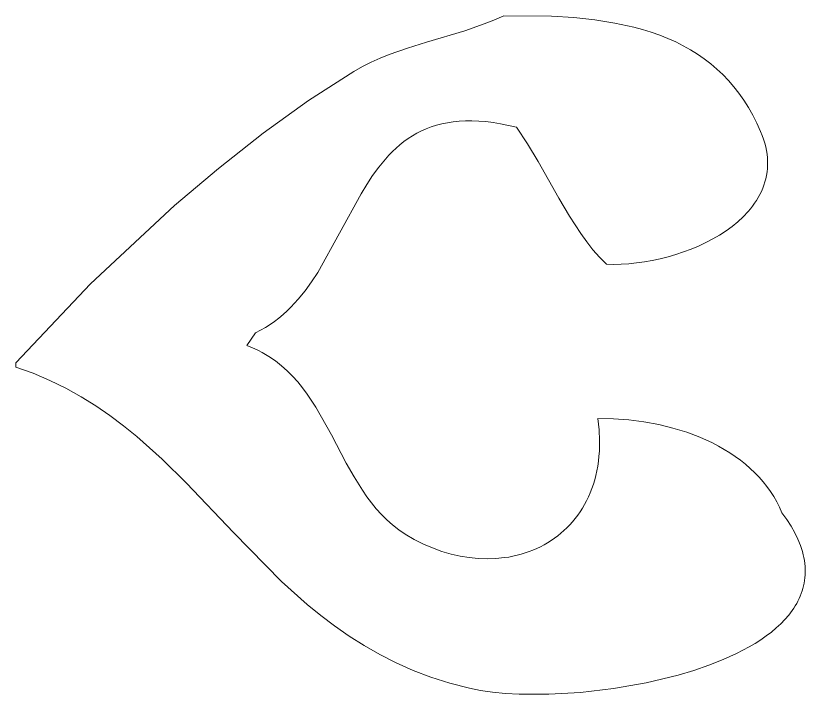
# Model space of a CAD drawing. Header units: centimetres. Extents: x -6.7 to 3.2, y -8.3 to 13.3.
# Drawn here: x -5.461 to -3.625, y 7.724 to 9.3 of the extents above; entities that cross this region are included whole.
import ezdxf

# ---------------------------------------------------------------- set-up
doc = ezdxf.new("R2010")
doc.units = ezdxf.units.CM
doc.header["$MEASUREMENT"] = 0
doc.layers.add('layer 1', color=7, linetype='Continuous')

msp = doc.modelspace()

# ---------------------------------------------------------------- linework, layer by layer
at = {"layer": 'layer 1', "color": 177, "lineweight": 9}
msp.add_open_spline([(-4.32603, 9.3004), (-4.32603, 9.3004), (-4.34863, 9.29053), (-4.34863, 9.29053), (-4.34863, 9.29053), (-4.34863, 9.29053), (-4.37125, 9.28156), (-4.37125, 9.28156), (-4.37125, 9.28156), (-4.37125, 9.28156), (-4.41646, 9.26578), (-4.41646, 9.26578), (-4.41646, 9.26578), (-4.41646, 9.26578), (-4.50592, 9.23881), (-4.50592, 9.23881), (-4.50592, 9.23881), (-4.50592, 9.23881), (-4.54971, 9.22532), (-4.54971, 9.22532), (-4.54971, 9.22532), (-4.54971, 9.22532), (-4.59255, 9.21028), (-4.59255, 9.21028), (-4.59255, 9.21028), (-4.59255, 9.21028), (-4.61355, 9.20183), (-4.61355, 9.20183), (-4.61355, 9.20183), (-4.61355, 9.20183), (-4.63422, 9.19255), (-4.63422, 9.19255), (-4.63422, 9.19255), (-4.63422, 9.19255), (-4.65454, 9.18232), (-4.65454, 9.18232), (-4.65454, 9.18232), (-4.65454, 9.18232), (-4.67449, 9.17098), (-4.67449, 9.17098), (-4.67449, 9.17098), (-4.67449, 9.17098), (-4.77979, 9.10316), (-4.77979, 9.10316), (-4.77979, 9.10316), (-4.77979, 9.10316), (-4.88522, 9.0276), (-4.88522, 9.0276), (-4.88522, 9.0276), (-4.88522, 9.0276), (-4.9897, 8.94577), (-4.9897, 8.94577), (-4.9897, 8.94577), (-4.9897, 8.94577), (-5.09219, 8.85914), (-5.09219, 8.85914), (-5.09219, 8.85914), (-5.09219, 8.85914), (-5.28693, 8.67734), (-5.28693, 8.67734), (-5.28693, 8.67734), (-5.28693, 8.67734), (-5.461, 8.49398), (-5.461, 8.49398), (-5.461, 8.49398), (-5.461, 8.49398), (-5.461, 8.48402), (-5.461, 8.48402), (-5.461, 8.48402), (-5.461, 8.48402), (-5.42039, 8.46943), (-5.42039, 8.46943), (-5.42039, 8.46943), (-5.42039, 8.46943), (-5.38158, 8.45297), (-5.38158, 8.45297), (-5.38158, 8.45297), (-5.38158, 8.45297), (-5.34446, 8.43477), (-5.34446, 8.43477), (-5.34446, 8.43477), (-5.34446, 8.43477), (-5.30889, 8.41496), (-5.30889, 8.41496), (-5.30889, 8.41496), (-5.30889, 8.41496), (-5.27473, 8.39368), (-5.27473, 8.39368), (-5.27473, 8.39368), (-5.27473, 8.39368), (-5.24186, 8.37105), (-5.24186, 8.37105), (-5.24186, 8.37105), (-5.24186, 8.37105), (-5.21014, 8.3472), (-5.21014, 8.3472), (-5.21014, 8.3472), (-5.21014, 8.3472), (-5.17944, 8.32227), (-5.17944, 8.32227), (-5.17944, 8.32227), (-5.17944, 8.32227), (-5.12057, 8.26967), (-5.12057, 8.26967), (-5.12057, 8.26967), (-5.12057, 8.26967), (-5.06421, 8.2143), (-5.06421, 8.2143), (-5.06421, 8.2143), (-5.06421, 8.2143), (-4.95474, 8.09939), (-4.95474, 8.09939), (-4.95474, 8.09939), (-4.95474, 8.09939), (-4.8426, 7.98588), (-4.8426, 7.98588), (-4.8426, 7.98588), (-4.8426, 7.98588), (-4.78289, 7.93227), (-4.78289, 7.93227), (-4.78289, 7.93227), (-4.78289, 7.93227), (-4.75166, 7.90671), (-4.75166, 7.90671), (-4.75166, 7.90671), (-4.75166, 7.90671), (-4.71934, 7.88214), (-4.71934, 7.88214), (-4.71934, 7.88214), (-4.71934, 7.88214), (-4.6858, 7.85871), (-4.6858, 7.85871), (-4.6858, 7.85871), (-4.6858, 7.85871), (-4.6509, 7.83654), (-4.6509, 7.83654), (-4.6509, 7.83654), (-4.6509, 7.83654), (-4.61452, 7.81576), (-4.61452, 7.81576), (-4.61452, 7.81576), (-4.61452, 7.81576), (-4.57652, 7.79651), (-4.57652, 7.79651), (-4.57652, 7.79651), (-4.57652, 7.79651), (-4.53676, 7.77891), (-4.53676, 7.77891), (-4.53676, 7.77891), (-4.53676, 7.77891), (-4.49513, 7.76309), (-4.49513, 7.76309), (-4.49513, 7.76309), (-4.49513, 7.76309), (-4.45147, 7.74919), (-4.45147, 7.74919), (-4.45147, 7.74919), (-4.45147, 7.74919), (-4.40568, 7.73733), (-4.40568, 7.73733), (-4.40568, 7.73733), (-4.40568, 7.73733), (-4.38014, 7.7323), (-4.38014, 7.7323), (-4.38014, 7.7323), (-4.38014, 7.7323), (-4.35213, 7.72836), (-4.35213, 7.72836), (-4.35213, 7.72836), (-4.35213, 7.72836), (-4.32192, 7.72552), (-4.32192, 7.72552), (-4.32192, 7.72552), (-4.32192, 7.72552), (-4.28976, 7.72378), (-4.28976, 7.72378), (-4.28976, 7.72378), (-4.28976, 7.72378), (-4.22068, 7.72361), (-4.22068, 7.72361), (-4.22068, 7.72361), (-4.22068, 7.72361), (-4.14702, 7.72792), (-4.14702, 7.72792), (-4.14702, 7.72792), (-4.14702, 7.72792), (-4.0709, 7.73675), (-4.0709, 7.73675), (-4.0709, 7.73675), (-4.0709, 7.73675), (-3.99445, 7.75014), (-3.99445, 7.75014), (-3.99445, 7.75014), (-3.99445, 7.75014), (-3.91979, 7.76815), (-3.91979, 7.76815), (-3.91979, 7.76815), (-3.91979, 7.76815), (-3.8838, 7.77889), (-3.8838, 7.77889), (-3.8838, 7.77889), (-3.8838, 7.77889), (-3.84904, 7.79081), (-3.84904, 7.79081), (-3.84904, 7.79081), (-3.84904, 7.79081), (-3.8158, 7.80391), (-3.8158, 7.80391), (-3.8158, 7.80391), (-3.8158, 7.80391), (-3.78434, 7.81818), (-3.78434, 7.81818), (-3.78434, 7.81818), (-3.78434, 7.81818), (-3.75491, 7.83365), (-3.75491, 7.83365), (-3.75491, 7.83365), (-3.75491, 7.83365), (-3.74105, 7.84183), (-3.74105, 7.84183), (-3.74105, 7.84183), (-3.74105, 7.84183), (-3.72779, 7.85031), (-3.72779, 7.85031), (-3.72779, 7.85031), (-3.72779, 7.85031), (-3.71518, 7.85909), (-3.71518, 7.85909), (-3.71518, 7.85909), (-3.71518, 7.85909), (-3.70324, 7.86817), (-3.70324, 7.86817), (-3.70324, 7.86817), (-3.70324, 7.86817), (-3.69202, 7.87755), (-3.69202, 7.87755), (-3.69202, 7.87755), (-3.69202, 7.87755), (-3.68153, 7.88723), (-3.68153, 7.88723), (-3.68153, 7.88723), (-3.68153, 7.88723), (-3.67183, 7.89722), (-3.67183, 7.89722), (-3.67183, 7.89722), (-3.67183, 7.89722), (-3.66293, 7.90751), (-3.66293, 7.90751), (-3.66293, 7.90751), (-3.66293, 7.90751), (-3.65487, 7.91811), (-3.65487, 7.91811), (-3.65487, 7.91811), (-3.65487, 7.91811), (-3.65117, 7.92352), (-3.65117, 7.92352), (-3.65117, 7.92352), (-3.65117, 7.92352), (-3.64769, 7.92901), (-3.64769, 7.92901), (-3.64769, 7.92901), (-3.64769, 7.92901), (-3.64443, 7.93457), (-3.64443, 7.93457), (-3.64443, 7.93457), (-3.64443, 7.93457), (-3.64141, 7.94021), (-3.64141, 7.94021), (-3.64141, 7.94021), (-3.64141, 7.94021), (-3.63863, 7.94593), (-3.63863, 7.94593), (-3.63863, 7.94593), (-3.63863, 7.94593), (-3.63608, 7.95173), (-3.63608, 7.95173), (-3.63608, 7.95173), (-3.63608, 7.95173), (-3.63378, 7.9576), (-3.63378, 7.9576), (-3.63378, 7.9576), (-3.63378, 7.9576), (-3.63173, 7.96355), (-3.63173, 7.96355), (-3.63173, 7.96355), (-3.63173, 7.96355), (-3.62992, 7.96957), (-3.62992, 7.96957), (-3.62992, 7.96957), (-3.62992, 7.96957), (-3.62838, 7.97568), (-3.62838, 7.97568), (-3.62838, 7.97568), (-3.62838, 7.97568), (-3.62709, 7.98186), (-3.62709, 7.98186), (-3.62709, 7.98186), (-3.62709, 7.98186), (-3.62607, 7.98811), (-3.62607, 7.98811), (-3.62607, 7.98811), (-3.62607, 7.98811), (-3.62532, 7.99445), (-3.62532, 7.99445), (-3.62532, 7.99445), (-3.62532, 7.99445), (-3.62484, 8.00086), (-3.62484, 8.00086), (-3.62484, 8.00086), (-3.62484, 8.00086), (-3.62463, 8.00735), (-3.62463, 8.00735), (-3.62463, 8.00735), (-3.62463, 8.00735), (-3.62471, 8.01392), (-3.62471, 8.01392), (-3.62471, 8.01392), (-3.62471, 8.01392), (-3.62507, 8.02056), (-3.62507, 8.02056), (-3.62507, 8.02056), (-3.62507, 8.02056), (-3.62572, 8.02729), (-3.62572, 8.02729), (-3.62572, 8.02729), (-3.62572, 8.02729), (-3.62667, 8.03409), (-3.62667, 8.03409), (-3.62667, 8.03409), (-3.62667, 8.03409), (-3.62791, 8.04097), (-3.62791, 8.04097), (-3.62791, 8.04097), (-3.62791, 8.04097), (-3.62946, 8.04792), (-3.62946, 8.04792), (-3.62946, 8.04792), (-3.62946, 8.04792), (-3.63131, 8.05496), (-3.63131, 8.05496), (-3.63131, 8.05496), (-3.63131, 8.05496), (-3.63347, 8.06207), (-3.63347, 8.06207), (-3.63347, 8.06207), (-3.63347, 8.06207), (-3.63595, 8.06927), (-3.63595, 8.06927), (-3.63595, 8.06927), (-3.63595, 8.06927), (-3.64186, 8.08389), (-3.64186, 8.08389), (-3.64186, 8.08389), (-3.64186, 8.08389), (-3.64907, 8.09882), (-3.64907, 8.09882), (-3.64907, 8.09882), (-3.64907, 8.09882), (-3.65763, 8.11407), (-3.65763, 8.11407), (-3.65763, 8.11407), (-3.65763, 8.11407), (-3.66756, 8.12964), (-3.66756, 8.12964), (-3.66756, 8.12964), (-3.66756, 8.12964), (-3.6789, 8.14552), (-3.6789, 8.14552), (-3.6789, 8.14552), (-3.6789, 8.14552), (-3.6845, 8.15835), (-3.6845, 8.15835), (-3.6845, 8.15835), (-3.6845, 8.15835), (-3.69079, 8.17084), (-3.69079, 8.17084), (-3.69079, 8.17084), (-3.69079, 8.17084), (-3.69774, 8.18298), (-3.69774, 8.18298), (-3.69774, 8.18298), (-3.69774, 8.18298), (-3.70535, 8.19478), (-3.70535, 8.19478), (-3.70535, 8.19478), (-3.70535, 8.19478), (-3.71359, 8.20623), (-3.71359, 8.20623), (-3.71359, 8.20623), (-3.71359, 8.20623), (-3.72244, 8.21731), (-3.72244, 8.21731), (-3.72244, 8.21731), (-3.72244, 8.21731), (-3.73189, 8.22804), (-3.73189, 8.22804), (-3.73189, 8.22804), (-3.73189, 8.22804), (-3.74191, 8.2384), (-3.74191, 8.2384), (-3.74191, 8.2384), (-3.74191, 8.2384), (-3.75249, 8.24838), (-3.75249, 8.24838), (-3.75249, 8.24838), (-3.75249, 8.24838), (-3.76361, 8.25799), (-3.76361, 8.25799), (-3.76361, 8.25799), (-3.76361, 8.25799), (-3.77525, 8.26722), (-3.77525, 8.26722), (-3.77525, 8.26722), (-3.77525, 8.26722), (-3.78739, 8.27606), (-3.78739, 8.27606), (-3.78739, 8.27606), (-3.78739, 8.27606), (-3.80001, 8.28451), (-3.80001, 8.28451), (-3.80001, 8.28451), (-3.80001, 8.28451), (-3.8131, 8.29257), (-3.8131, 8.29257), (-3.8131, 8.29257), (-3.8131, 8.29257), (-3.82664, 8.30022), (-3.82664, 8.30022), (-3.82664, 8.30022), (-3.82664, 8.30022), (-3.8406, 8.30747), (-3.8406, 8.30747), (-3.8406, 8.30747), (-3.8406, 8.30747), (-3.86973, 8.32074), (-3.86973, 8.32074), (-3.86973, 8.32074), (-3.86973, 8.32074), (-3.90035, 8.33233), (-3.90035, 8.33233), (-3.90035, 8.33233), (-3.90035, 8.33233), (-3.93231, 8.34221), (-3.93231, 8.34221), (-3.93231, 8.34221), (-3.93231, 8.34221), (-3.96546, 8.35033), (-3.96546, 8.35033), (-3.96546, 8.35033), (-3.96546, 8.35033), (-3.99965, 8.35667), (-3.99965, 8.35667), (-3.99965, 8.35667), (-3.99965, 8.35667), (-4.03474, 8.36117), (-4.03474, 8.36117), (-4.03474, 8.36117), (-4.03474, 8.36117), (-4.07057, 8.36381), (-4.07057, 8.36381), (-4.07057, 8.36381), (-4.07057, 8.36381), (-4.107, 8.36455), (-4.107, 8.36455), (-4.107, 8.36455), (-4.107, 8.36455), (-4.10413, 8.33824), (-4.10413, 8.33824), (-4.10413, 8.33824), (-4.10413, 8.33824), (-4.10298, 8.31291), (-4.10298, 8.31291), (-4.10298, 8.31291), (-4.10298, 8.31291), (-4.10348, 8.28858), (-4.10348, 8.28858), (-4.10348, 8.28858), (-4.10348, 8.28858), (-4.10434, 8.27679), (-4.10434, 8.27679), (-4.10434, 8.27679), (-4.10434, 8.27679), (-4.10558, 8.26525), (-4.10558, 8.26525), (-4.10558, 8.26525), (-4.10558, 8.26525), (-4.10721, 8.25398), (-4.10721, 8.25398), (-4.10721, 8.25398), (-4.10721, 8.25398), (-4.10922, 8.24296), (-4.10922, 8.24296), (-4.10922, 8.24296), (-4.10922, 8.24296), (-4.11159, 8.2322), (-4.11159, 8.2322), (-4.11159, 8.2322), (-4.11159, 8.2322), (-4.11431, 8.22171), (-4.11431, 8.22171), (-4.11431, 8.22171), (-4.11431, 8.22171), (-4.11739, 8.21149), (-4.11739, 8.21149), (-4.11739, 8.21149), (-4.11739, 8.21149), (-4.12082, 8.20154), (-4.12082, 8.20154), (-4.12082, 8.20154), (-4.12082, 8.20154), (-4.12458, 8.19185), (-4.12458, 8.19185), (-4.12458, 8.19185), (-4.12458, 8.19185), (-4.12866, 8.18244), (-4.12866, 8.18244), (-4.12866, 8.18244), (-4.12866, 8.18244), (-4.13307, 8.1733), (-4.13307, 8.1733), (-4.13307, 8.1733), (-4.13307, 8.1733), (-4.13778, 8.16445), (-4.13778, 8.16445), (-4.13778, 8.16445), (-4.13778, 8.16445), (-4.14281, 8.15587), (-4.14281, 8.15587), (-4.14281, 8.15587), (-4.14281, 8.15587), (-4.14812, 8.14757), (-4.14812, 8.14757), (-4.14812, 8.14757), (-4.14812, 8.14757), (-4.15373, 8.13956), (-4.15373, 8.13956), (-4.15373, 8.13956), (-4.15373, 8.13956), (-4.15961, 8.13184), (-4.15961, 8.13184), (-4.15961, 8.13184), (-4.15961, 8.13184), (-4.16577, 8.1244), (-4.16577, 8.1244), (-4.16577, 8.1244), (-4.16577, 8.1244), (-4.17219, 8.11726), (-4.17219, 8.11726), (-4.17219, 8.11726), (-4.17219, 8.11726), (-4.17886, 8.1104), (-4.17886, 8.1104), (-4.17886, 8.1104), (-4.17886, 8.1104), (-4.18579, 8.10385), (-4.18579, 8.10385), (-4.18579, 8.10385), (-4.18579, 8.10385), (-4.19296, 8.09759), (-4.19296, 8.09759), (-4.19296, 8.09759), (-4.19296, 8.09759), (-4.20036, 8.09163), (-4.20036, 8.09163), (-4.20036, 8.09163), (-4.20036, 8.09163), (-4.20798, 8.08597), (-4.20798, 8.08597), (-4.20798, 8.08597), (-4.20798, 8.08597), (-4.21582, 8.08062), (-4.21582, 8.08062), (-4.21582, 8.08062), (-4.21582, 8.08062), (-4.22387, 8.07558), (-4.22387, 8.07558), (-4.22387, 8.07558), (-4.22387, 8.07558), (-4.23212, 8.07084), (-4.23212, 8.07084), (-4.23212, 8.07084), (-4.23212, 8.07084), (-4.24056, 8.06642), (-4.24056, 8.06642), (-4.24056, 8.06642), (-4.24056, 8.06642), (-4.24919, 8.0623), (-4.24919, 8.0623), (-4.24919, 8.0623), (-4.24919, 8.0623), (-4.258, 8.05851), (-4.258, 8.05851), (-4.258, 8.05851), (-4.258, 8.05851), (-4.26697, 8.05503), (-4.26697, 8.05503), (-4.26697, 8.05503), (-4.26697, 8.05503), (-4.27611, 8.05187), (-4.27611, 8.05187), (-4.27611, 8.05187), (-4.27611, 8.05187), (-4.2854, 8.04904), (-4.2854, 8.04904), (-4.2854, 8.04904), (-4.2854, 8.04904), (-4.29484, 8.04653), (-4.29484, 8.04653), (-4.29484, 8.04653), (-4.29484, 8.04653), (-4.30441, 8.04434), (-4.30441, 8.04434), (-4.30441, 8.04434), (-4.30441, 8.04434), (-4.31411, 8.04248), (-4.31411, 8.04248), (-4.31411, 8.04248), (-4.31411, 8.04248), (-4.32394, 8.04096), (-4.32394, 8.04096), (-4.32394, 8.04096), (-4.32394, 8.04096), (-4.34393, 8.03891), (-4.34393, 8.03891), (-4.34393, 8.03891), (-4.34393, 8.03891), (-4.36431, 8.03822), (-4.36431, 8.03822), (-4.36431, 8.03822), (-4.36431, 8.03822), (-4.38502, 8.03889), (-4.38502, 8.03889), (-4.38502, 8.03889), (-4.38502, 8.03889), (-4.406, 8.04096), (-4.406, 8.04096), (-4.406, 8.04096), (-4.406, 8.04096), (-4.42718, 8.04443), (-4.42718, 8.04443), (-4.42718, 8.04443), (-4.42718, 8.04443), (-4.4485, 8.04932), (-4.4485, 8.04932), (-4.4485, 8.04932), (-4.4485, 8.04932), (-4.4699, 8.05565), (-4.4699, 8.05565), (-4.4699, 8.05565), (-4.4699, 8.05565), (-4.49132, 8.06344), (-4.49132, 8.06344), (-4.49132, 8.06344), (-4.49132, 8.06344), (-4.51268, 8.07271), (-4.51268, 8.07271), (-4.51268, 8.07271), (-4.51268, 8.07271), (-4.53394, 8.08347), (-4.53394, 8.08347), (-4.53394, 8.08347), (-4.53394, 8.08347), (-4.55501, 8.09574), (-4.55501, 8.09574), (-4.55501, 8.09574), (-4.55501, 8.09574), (-4.57014, 8.10589), (-4.57014, 8.10589), (-4.57014, 8.10589), (-4.57014, 8.10589), (-4.58437, 8.1169), (-4.58437, 8.1169), (-4.58437, 8.1169), (-4.58437, 8.1169), (-4.59778, 8.12872), (-4.59778, 8.12872), (-4.59778, 8.12872), (-4.59778, 8.12872), (-4.61042, 8.14127), (-4.61042, 8.14127), (-4.61042, 8.14127), (-4.61042, 8.14127), (-4.62237, 8.1545), (-4.62237, 8.1545), (-4.62237, 8.1545), (-4.62237, 8.1545), (-4.63369, 8.16834), (-4.63369, 8.16834), (-4.63369, 8.16834), (-4.63369, 8.16834), (-4.64444, 8.18272), (-4.64444, 8.18272), (-4.64444, 8.18272), (-4.64444, 8.18272), (-4.6547, 8.19759), (-4.6547, 8.19759), (-4.6547, 8.19759), (-4.6547, 8.19759), (-4.674, 8.22853), (-4.674, 8.22853), (-4.674, 8.22853), (-4.674, 8.22853), (-4.69209, 8.26063), (-4.69209, 8.26063), (-4.69209, 8.26063), (-4.69209, 8.26063), (-4.72681, 8.32631), (-4.72681, 8.32631), (-4.72681, 8.32631), (-4.72681, 8.32631), (-4.76307, 8.39054), (-4.76307, 8.39054), (-4.76307, 8.39054), (-4.76307, 8.39054), (-4.7831, 8.42084), (-4.7831, 8.42084), (-4.7831, 8.42084), (-4.7831, 8.42084), (-4.79382, 8.43531), (-4.79382, 8.43531), (-4.79382, 8.43531), (-4.79382, 8.43531), (-4.80511, 8.44925), (-4.80511, 8.44925), (-4.80511, 8.44925), (-4.80511, 8.44925), (-4.81701, 8.46259), (-4.81701, 8.46259), (-4.81701, 8.46259), (-4.81701, 8.46259), (-4.82961, 8.47526), (-4.82961, 8.47526), (-4.82961, 8.47526), (-4.82961, 8.47526), (-4.84296, 8.48721), (-4.84296, 8.48721), (-4.84296, 8.48721), (-4.84296, 8.48721), (-4.85714, 8.49836), (-4.85714, 8.49836), (-4.85714, 8.49836), (-4.85714, 8.49836), (-4.8722, 8.50866), (-4.8722, 8.50866), (-4.8722, 8.50866), (-4.8722, 8.50866), (-4.88008, 8.51347), (-4.88008, 8.51347), (-4.88008, 8.51347), (-4.88008, 8.51347), (-4.88822, 8.51805), (-4.88822, 8.51805), (-4.88822, 8.51805), (-4.88822, 8.51805), (-4.89661, 8.52237), (-4.89661, 8.52237), (-4.89661, 8.52237), (-4.89661, 8.52237), (-4.90526, 8.52645), (-4.90526, 8.52645), (-4.90526, 8.52645), (-4.90526, 8.52645), (-4.91418, 8.53026), (-4.91418, 8.53026), (-4.91418, 8.53026), (-4.91418, 8.53026), (-4.92338, 8.5338), (-4.92338, 8.5338), (-4.92338, 8.5338), (-4.92338, 8.5338), (-4.90347, 8.56367), (-4.90347, 8.56367), (-4.90347, 8.56367), (-4.90347, 8.56367), (-4.89173, 8.56958), (-4.89173, 8.56958), (-4.89173, 8.56958), (-4.89173, 8.56958), (-4.88043, 8.57598), (-4.88043, 8.57598), (-4.88043, 8.57598), (-4.88043, 8.57598), (-4.86956, 8.58282), (-4.86956, 8.58282), (-4.86956, 8.58282), (-4.86956, 8.58282), (-4.85909, 8.59011), (-4.85909, 8.59011), (-4.85909, 8.59011), (-4.85909, 8.59011), (-4.84901, 8.5978), (-4.84901, 8.5978), (-4.84901, 8.5978), (-4.84901, 8.5978), (-4.83929, 8.60589), (-4.83929, 8.60589), (-4.83929, 8.60589), (-4.83929, 8.60589), (-4.82993, 8.61435), (-4.82993, 8.61435), (-4.82993, 8.61435), (-4.82993, 8.61435), (-4.8209, 8.62316), (-4.8209, 8.62316), (-4.8209, 8.62316), (-4.8209, 8.62316), (-4.80377, 8.64176), (-4.80377, 8.64176), (-4.80377, 8.64176), (-4.80377, 8.64176), (-4.78777, 8.66151), (-4.78777, 8.66151), (-4.78777, 8.66151), (-4.78777, 8.66151), (-4.77274, 8.68226), (-4.77274, 8.68226), (-4.77274, 8.68226), (-4.77274, 8.68226), (-4.75854, 8.70384), (-4.75854, 8.70384), (-4.75854, 8.70384), (-4.75854, 8.70384), (-4.65782, 8.88653), (-4.65782, 8.88653), (-4.65782, 8.88653), (-4.65782, 8.88653), (-4.64469, 8.90815), (-4.64469, 8.90815), (-4.64469, 8.90815), (-4.64469, 8.90815), (-4.63096, 8.92895), (-4.63096, 8.92895), (-4.63096, 8.92895), (-4.63096, 8.92895), (-4.6165, 8.94876), (-4.6165, 8.94876), (-4.6165, 8.94876), (-4.6165, 8.94876), (-4.60116, 8.96742), (-4.60116, 8.96742), (-4.60116, 8.96742), (-4.60116, 8.96742), (-4.59311, 8.97627), (-4.59311, 8.97627), (-4.59311, 8.97627), (-4.59311, 8.97627), (-4.58479, 8.98476), (-4.58479, 8.98476), (-4.58479, 8.98476), (-4.58479, 8.98476), (-4.57617, 8.99289), (-4.57617, 8.99289), (-4.57617, 8.99289), (-4.57617, 8.99289), (-4.56725, 9.00063), (-4.56725, 9.00063), (-4.56725, 9.00063), (-4.56725, 9.00063), (-4.55799, 9.00796), (-4.55799, 9.00796), (-4.55799, 9.00796), (-4.55799, 9.00796), (-4.5484, 9.01485), (-4.5484, 9.01485), (-4.5484, 9.01485), (-4.5484, 9.01485), (-4.53844, 9.02129), (-4.53844, 9.02129), (-4.53844, 9.02129), (-4.53844, 9.02129), (-4.52809, 9.02726), (-4.52809, 9.02726), (-4.52809, 9.02726), (-4.52809, 9.02726), (-4.51735, 9.03273), (-4.51735, 9.03273), (-4.51735, 9.03273), (-4.51735, 9.03273), (-4.50619, 9.03769), (-4.50619, 9.03769), (-4.50619, 9.03769), (-4.50619, 9.03769), (-4.4946, 9.04212), (-4.4946, 9.04212), (-4.4946, 9.04212), (-4.4946, 9.04212), (-4.48255, 9.04598), (-4.48255, 9.04598), (-4.48255, 9.04598), (-4.48255, 9.04598), (-4.47004, 9.04928), (-4.47004, 9.04928), (-4.47004, 9.04928), (-4.47004, 9.04928), (-4.45703, 9.05197), (-4.45703, 9.05197), (-4.45703, 9.05197), (-4.45703, 9.05197), (-4.44352, 9.05405), (-4.44352, 9.05405), (-4.44352, 9.05405), (-4.44352, 9.05405), (-4.42948, 9.05549), (-4.42948, 9.05549), (-4.42948, 9.05549), (-4.42948, 9.05549), (-4.4149, 9.05627), (-4.4149, 9.05627), (-4.4149, 9.05627), (-4.4149, 9.05627), (-4.39976, 9.05637), (-4.39976, 9.05637), (-4.39976, 9.05637), (-4.39976, 9.05637), (-4.38404, 9.05577), (-4.38404, 9.05577), (-4.38404, 9.05577), (-4.38404, 9.05577), (-4.36773, 9.05445), (-4.36773, 9.05445), (-4.36773, 9.05445), (-4.36773, 9.05445), (-4.3508, 9.05239), (-4.3508, 9.05239), (-4.3508, 9.05239), (-4.3508, 9.05239), (-4.33324, 9.04957), (-4.33324, 9.04957), (-4.33324, 9.04957), (-4.33324, 9.04957), (-4.29616, 9.04155), (-4.29616, 9.04155), (-4.29616, 9.04155), (-4.29616, 9.04155), (-4.27047, 9.00268), (-4.27047, 9.00268), (-4.27047, 9.00268), (-4.27047, 9.00268), (-4.246, 8.96153), (-4.246, 8.96153), (-4.246, 8.96153), (-4.246, 8.96153), (-4.19805, 8.87641), (-4.19805, 8.87641), (-4.19805, 8.87641), (-4.19805, 8.87641), (-4.1732, 8.83445), (-4.1732, 8.83445), (-4.1732, 8.83445), (-4.1732, 8.83445), (-4.14688, 8.79422), (-4.14688, 8.79422), (-4.14688, 8.79422), (-4.14688, 8.79422), (-4.13295, 8.77507), (-4.13295, 8.77507), (-4.13295, 8.77507), (-4.13295, 8.77507), (-4.1184, 8.75672), (-4.1184, 8.75672), (-4.1184, 8.75672), (-4.1184, 8.75672), (-4.10314, 8.73931), (-4.10314, 8.73931), (-4.10314, 8.73931), (-4.10314, 8.73931), (-4.08709, 8.72296), (-4.08709, 8.72296), (-4.08709, 8.72296), (-4.08709, 8.72296), (-4.0701, 8.72258), (-4.0701, 8.72258), (-4.0701, 8.72258), (-4.0701, 8.72258), (-4.05268, 8.72294), (-4.05268, 8.72294), (-4.05268, 8.72294), (-4.05268, 8.72294), (-4.03491, 8.72403), (-4.03491, 8.72403), (-4.03491, 8.72403), (-4.03491, 8.72403), (-4.01687, 8.72584), (-4.01687, 8.72584), (-4.01687, 8.72584), (-4.01687, 8.72584), (-3.99865, 8.72838), (-3.99865, 8.72838), (-3.99865, 8.72838), (-3.99865, 8.72838), (-3.98032, 8.73161), (-3.98032, 8.73161), (-3.98032, 8.73161), (-3.98032, 8.73161), (-3.96196, 8.73554), (-3.96196, 8.73554), (-3.96196, 8.73554), (-3.96196, 8.73554), (-3.94365, 8.74016), (-3.94365, 8.74016), (-3.94365, 8.74016), (-3.94365, 8.74016), (-3.92548, 8.74545), (-3.92548, 8.74545), (-3.92548, 8.74545), (-3.92548, 8.74545), (-3.90752, 8.75141), (-3.90752, 8.75141), (-3.90752, 8.75141), (-3.90752, 8.75141), (-3.88985, 8.75802), (-3.88985, 8.75802), (-3.88985, 8.75802), (-3.88985, 8.75802), (-3.87256, 8.76529), (-3.87256, 8.76529), (-3.87256, 8.76529), (-3.87256, 8.76529), (-3.85572, 8.77318), (-3.85572, 8.77318), (-3.85572, 8.77318), (-3.85572, 8.77318), (-3.83942, 8.78171), (-3.83942, 8.78171), (-3.83942, 8.78171), (-3.83942, 8.78171), (-3.82373, 8.79086), (-3.82373, 8.79086), (-3.82373, 8.79086), (-3.82373, 8.79086), (-3.80873, 8.80061), (-3.80873, 8.80061), (-3.80873, 8.80061), (-3.80873, 8.80061), (-3.79451, 8.81096), (-3.79451, 8.81096), (-3.79451, 8.81096), (-3.79451, 8.81096), (-3.78114, 8.82191), (-3.78114, 8.82191), (-3.78114, 8.82191), (-3.78114, 8.82191), (-3.76871, 8.83343), (-3.76871, 8.83343), (-3.76871, 8.83343), (-3.76871, 8.83343), (-3.75729, 8.84552), (-3.75729, 8.84552), (-3.75729, 8.84552), (-3.75729, 8.84552), (-3.75199, 8.85178), (-3.75199, 8.85178), (-3.75199, 8.85178), (-3.75199, 8.85178), (-3.74697, 8.85817), (-3.74697, 8.85817), (-3.74697, 8.85817), (-3.74697, 8.85817), (-3.74225, 8.86471), (-3.74225, 8.86471), (-3.74225, 8.86471), (-3.74225, 8.86471), (-3.73783, 8.87138), (-3.73783, 8.87138), (-3.73783, 8.87138), (-3.73783, 8.87138), (-3.73372, 8.87818), (-3.73372, 8.87818), (-3.73372, 8.87818), (-3.73372, 8.87818), (-3.72994, 8.88512), (-3.72994, 8.88512), (-3.72994, 8.88512), (-3.72994, 8.88512), (-3.72649, 8.89219), (-3.72649, 8.89219), (-3.72649, 8.89219), (-3.72649, 8.89219), (-3.72338, 8.8994), (-3.72338, 8.8994), (-3.72338, 8.8994), (-3.72338, 8.8994), (-3.72063, 8.90673), (-3.72063, 8.90673), (-3.72063, 8.90673), (-3.72063, 8.90673), (-3.71825, 8.9142), (-3.71825, 8.9142), (-3.71825, 8.9142), (-3.71825, 8.9142), (-3.71623, 8.92179), (-3.71623, 8.92179), (-3.71623, 8.92179), (-3.71623, 8.92179), (-3.7146, 8.92951), (-3.7146, 8.92951), (-3.7146, 8.92951), (-3.7146, 8.92951), (-3.71337, 8.93735), (-3.71337, 8.93735), (-3.71337, 8.93735), (-3.71337, 8.93735), (-3.71254, 8.94532), (-3.71254, 8.94532), (-3.71254, 8.94532), (-3.71254, 8.94532), (-3.71212, 8.95341), (-3.71212, 8.95341), (-3.71212, 8.95341), (-3.71212, 8.95341), (-3.71213, 8.96163), (-3.71213, 8.96163), (-3.71213, 8.96163), (-3.71213, 8.96163), (-3.71258, 8.96996), (-3.71258, 8.96996), (-3.71258, 8.96996), (-3.71258, 8.96996), (-3.71346, 8.97842), (-3.71346, 8.97842), (-3.71346, 8.97842), (-3.71346, 8.97842), (-3.7148, 8.98699), (-3.7148, 8.98699), (-3.7148, 8.98699), (-3.7148, 8.98699), (-3.71661, 8.99568), (-3.71661, 8.99568), (-3.71661, 8.99568), (-3.71661, 8.99568), (-3.71889, 9.00449), (-3.71889, 9.00449), (-3.71889, 9.00449), (-3.71889, 9.00449), (-3.72165, 9.01341), (-3.72165, 9.01341), (-3.72165, 9.01341), (-3.72165, 9.01341), (-3.72491, 9.02245), (-3.72491, 9.02245), (-3.72491, 9.02245), (-3.72491, 9.02245), (-3.72868, 9.03159), (-3.72868, 9.03159), (-3.72868, 9.03159), (-3.72868, 9.03159), (-3.73745, 9.05099), (-3.73745, 9.05099), (-3.73745, 9.05099), (-3.73745, 9.05099), (-3.74684, 9.06953), (-3.74684, 9.06953), (-3.74684, 9.06953), (-3.74684, 9.06953), (-3.75685, 9.08724), (-3.75685, 9.08724), (-3.75685, 9.08724), (-3.75685, 9.08724), (-3.76747, 9.10412), (-3.76747, 9.10412), (-3.76747, 9.10412), (-3.76747, 9.10412), (-3.77872, 9.1202), (-3.77872, 9.1202), (-3.77872, 9.1202), (-3.77872, 9.1202), (-3.7906, 9.13548), (-3.7906, 9.13548), (-3.7906, 9.13548), (-3.7906, 9.13548), (-3.80309, 9.14998), (-3.80309, 9.14998), (-3.80309, 9.14998), (-3.80309, 9.14998), (-3.81622, 9.16371), (-3.81622, 9.16371), (-3.81622, 9.16371), (-3.81622, 9.16371), (-3.82998, 9.1767), (-3.82998, 9.1767), (-3.82998, 9.1767), (-3.82998, 9.1767), (-3.84437, 9.18894), (-3.84437, 9.18894), (-3.84437, 9.18894), (-3.84437, 9.18894), (-3.8594, 9.20047), (-3.8594, 9.20047), (-3.8594, 9.20047), (-3.8594, 9.20047), (-3.87507, 9.21128), (-3.87507, 9.21128), (-3.87507, 9.21128), (-3.87507, 9.21128), (-3.89137, 9.2214), (-3.89137, 9.2214), (-3.89137, 9.2214), (-3.89137, 9.2214), (-3.90832, 9.23084), (-3.90832, 9.23084), (-3.90832, 9.23084), (-3.90832, 9.23084), (-3.92592, 9.23961), (-3.92592, 9.23961), (-3.92592, 9.23961), (-3.92592, 9.23961), (-3.94416, 9.24772), (-3.94416, 9.24772), (-3.94416, 9.24772), (-3.94416, 9.24772), (-3.96305, 9.2552), (-3.96305, 9.2552), (-3.96305, 9.2552), (-3.96305, 9.2552), (-3.9826, 9.26206), (-3.9826, 9.26206), (-3.9826, 9.26206), (-3.9826, 9.26206), (-4.0028, 9.2683), (-4.0028, 9.2683), (-4.0028, 9.2683), (-4.0028, 9.2683), (-4.02365, 9.27395), (-4.02365, 9.27395), (-4.02365, 9.27395), (-4.02365, 9.27395), (-4.06735, 9.28352), (-4.06735, 9.28352), (-4.06735, 9.28352), (-4.06735, 9.28352), (-4.1137, 9.29087), (-4.1137, 9.29087), (-4.1137, 9.29087), (-4.1137, 9.29087), (-4.16272, 9.29612), (-4.16272, 9.29612), (-4.16272, 9.29612), (-4.16272, 9.29612), (-4.21444, 9.29939), (-4.21444, 9.29939), (-4.21444, 9.29939), (-4.21444, 9.29939), (-4.32603, 9.3004), (-4.32603, 9.3004), (-4.32603, 9.3004), (-4.32603, 9.3004), (-4.32603, 9.3004), (-4.32603, 9.3004)], degree=3, knots=[0, 0, 0, 0, 0.0031949, 0.0031949, 0.0031949, 0.0031949, 0.0063898, 0.0063898, 0.0063898, 0.0063898, 0.0095847, 0.0095847, 0.0095847, 0.0095847, 0.0127796, 0.0127796, 0.0127796, 0.0127796, 0.0159744, 0.0159744, 0.0159744, 0.0159744, 0.0191693, 0.0191693, 0.0191693, 0.0191693, 0.0223642, 0.0223642, 0.0223642, 0.0223642, 0.0255591, 0.0255591, 0.0255591, 0.0255591, 0.028754, 0.028754, 0.028754, 0.028754, 0.0319489, 0.0319489, 0.0319489, 0.0319489, 0.0351438, 0.0351438, 0.0351438, 0.0351438, 0.0383387, 0.0383387, 0.0383387, 0.0383387, 0.0415335, 0.0415335, 0.0415335, 0.0415335, 0.0447284, 0.0447284, 0.0447284, 0.0447284, 0.0479233, 0.0479233, 0.0479233, 0.0479233, 0.0511182, 0.0511182, 0.0511182, 0.0511182, 0.0543131, 0.0543131, 0.0543131, 0.0543131, 0.057508, 0.057508, 0.057508, 0.057508, 0.0607029, 0.0607029, 0.0607029, 0.0607029, 0.0638978, 0.0638978, 0.0638978, 0.0638978, 0.0670927, 0.0670927, 0.0670927, 0.0670927, 0.0702875, 0.0702875, 0.0702875, 0.0702875, 0.0734824, 0.0734824, 0.0734824, 0.0734824, 0.0766773, 0.0766773, 0.0766773, 0.0766773, 0.0798722, 0.0798722, 0.0798722, 0.0798722, 0.0830671, 0.0830671, 0.0830671, 0.0830671, 0.086262, 0.086262, 0.086262, 0.086262, 0.0894569, 0.0894569, 0.0894569, 0.0894569, 0.0926518, 0.0926518, 0.0926518, 0.0926518, 0.0958466, 0.0958466, 0.0958466, 0.0958466, 0.0990415, 0.0990415, 0.0990415, 0.0990415, 0.1022364, 0.1022364, 0.1022364, 0.1022364, 0.1054313, 0.1054313, 0.1054313, 0.1054313, 0.1086262, 0.1086262, 0.1086262, 0.1086262, 0.1118211, 0.1118211, 0.1118211, 0.1118211, 0.115016, 0.115016, 0.115016, 0.115016, 0.1182109, 0.1182109, 0.1182109, 0.1182109, 0.1214058, 0.1214058, 0.1214058, 0.1214058, 0.1246006, 0.1246006, 0.1246006, 0.1246006, 0.1277955, 0.1277955, 0.1277955, 0.1277955, 0.1309904, 0.1309904, 0.1309904, 0.1309904, 0.1341853, 0.1341853, 0.1341853, 0.1341853, 0.1373802, 0.1373802, 0.1373802, 0.1373802, 0.1405751, 0.1405751, 0.1405751, 0.1405751, 0.14377, 0.14377, 0.14377, 0.14377, 0.1469649, 0.1469649, 0.1469649, 0.1469649, 0.1501597, 0.1501597, 0.1501597, 0.1501597, 0.1533546, 0.1533546, 0.1533546, 0.1533546, 0.1565495, 0.1565495, 0.1565495, 0.1565495, 0.1597444, 0.1597444, 0.1597444, 0.1597444, 0.1629393, 0.1629393, 0.1629393, 0.1629393, 0.1661342, 0.1661342, 0.1661342, 0.1661342, 0.1693291, 0.1693291, 0.1693291, 0.1693291, 0.172524, 0.172524, 0.172524, 0.172524, 0.1757188, 0.1757188, 0.1757188, 0.1757188, 0.1789137, 0.1789137, 0.1789137, 0.1789137, 0.1821086, 0.1821086, 0.1821086, 0.1821086, 0.1853035, 0.1853035, 0.1853035, 0.1853035, 0.1884984, 0.1884984, 0.1884984, 0.1884984, 0.1916933, 0.1916933, 0.1916933, 0.1916933, 0.1948882, 0.1948882, 0.1948882, 0.1948882, 0.1980831, 0.1980831, 0.1980831, 0.1980831, 0.201278, 0.201278, 0.201278, 0.201278, 0.2044728, 0.2044728, 0.2044728, 0.2044728, 0.2076677, 0.2076677, 0.2076677, 0.2076677, 0.2108626, 0.2108626, 0.2108626, 0.2108626, 0.2140575, 0.2140575, 0.2140575, 0.2140575, 0.2172524, 0.2172524, 0.2172524, 0.2172524, 0.2204473, 0.2204473, 0.2204473, 0.2204473, 0.2236422, 0.2236422, 0.2236422, 0.2236422, 0.2268371, 0.2268371, 0.2268371, 0.2268371, 0.2300319, 0.2300319, 0.2300319, 0.2300319, 0.2332268, 0.2332268, 0.2332268, 0.2332268, 0.2364217, 0.2364217, 0.2364217, 0.2364217, 0.2396166, 0.2396166, 0.2396166, 0.2396166, 0.2428115, 0.2428115, 0.2428115, 0.2428115, 0.2460064, 0.2460064, 0.2460064, 0.2460064, 0.2492013, 0.2492013, 0.2492013, 0.2492013, 0.2523962, 0.2523962, 0.2523962, 0.2523962, 0.2555911, 0.2555911, 0.2555911, 0.2555911, 0.2587859, 0.2587859, 0.2587859, 0.2587859, 0.2619808, 0.2619808, 0.2619808, 0.2619808, 0.2651757, 0.2651757, 0.2651757, 0.2651757, 0.2683706, 0.2683706, 0.2683706, 0.2683706, 0.2715655, 0.2715655, 0.2715655, 0.2715655, 0.2747604, 0.2747604, 0.2747604, 0.2747604, 0.2779553, 0.2779553, 0.2779553, 0.2779553, 0.2811502, 0.2811502, 0.2811502, 0.2811502, 0.284345, 0.284345, 0.284345, 0.284345, 0.2875399, 0.2875399, 0.2875399, 0.2875399, 0.2907348, 0.2907348, 0.2907348, 0.2907348, 0.2939297, 0.2939297, 0.2939297, 0.2939297, 0.2971246, 0.2971246, 0.2971246, 0.2971246, 0.3003195, 0.3003195, 0.3003195, 0.3003195, 0.3035144, 0.3035144, 0.3035144, 0.3035144, 0.3067093, 0.3067093, 0.3067093, 0.3067093, 0.3099042, 0.3099042, 0.3099042, 0.3099042, 0.313099, 0.313099, 0.313099, 0.313099, 0.3162939, 0.3162939, 0.3162939, 0.3162939, 0.3194888, 0.3194888, 0.3194888, 0.3194888, 0.3226837, 0.3226837, 0.3226837, 0.3226837, 0.3258786, 0.3258786, 0.3258786, 0.3258786, 0.3290735, 0.3290735, 0.3290735, 0.3290735, 0.3322684, 0.3322684, 0.3322684, 0.3322684, 0.3354633, 0.3354633, 0.3354633, 0.3354633, 0.3386581, 0.3386581, 0.3386581, 0.3386581, 0.341853, 0.341853, 0.341853, 0.341853, 0.3450479, 0.3450479, 0.3450479, 0.3450479, 0.3482428, 0.3482428, 0.3482428, 0.3482428, 0.3514377, 0.3514377, 0.3514377, 0.3514377, 0.3546326, 0.3546326, 0.3546326, 0.3546326, 0.3578275, 0.3578275, 0.3578275, 0.3578275, 0.3610224, 0.3610224, 0.3610224, 0.3610224, 0.3642173, 0.3642173, 0.3642173, 0.3642173, 0.3674121, 0.3674121, 0.3674121, 0.3674121, 0.370607, 0.370607, 0.370607, 0.370607, 0.3738019, 0.3738019, 0.3738019, 0.3738019, 0.3769968, 0.3769968, 0.3769968, 0.3769968, 0.3801917, 0.3801917, 0.3801917, 0.3801917, 0.3833866, 0.3833866, 0.3833866, 0.3833866, 0.3865815, 0.3865815, 0.3865815, 0.3865815, 0.3897764, 0.3897764, 0.3897764, 0.3897764, 0.3929712, 0.3929712, 0.3929712, 0.3929712, 0.3961661, 0.3961661, 0.3961661, 0.3961661, 0.399361, 0.399361, 0.399361, 0.399361, 0.4025559, 0.4025559, 0.4025559, 0.4025559, 0.4057508, 0.4057508, 0.4057508, 0.4057508, 0.4089457, 0.4089457, 0.4089457, 0.4089457, 0.4121406, 0.4121406, 0.4121406, 0.4121406, 0.4153355, 0.4153355, 0.4153355, 0.4153355, 0.4185304, 0.4185304, 0.4185304, 0.4185304, 0.4217252, 0.4217252, 0.4217252, 0.4217252, 0.4249201, 0.4249201, 0.4249201, 0.4249201, 0.428115, 0.428115, 0.428115, 0.428115, 0.4313099, 0.4313099, 0.4313099, 0.4313099, 0.4345048, 0.4345048, 0.4345048, 0.4345048, 0.4376997, 0.4376997, 0.4376997, 0.4376997, 0.4408946, 0.4408946, 0.4408946, 0.4408946, 0.4440895, 0.4440895, 0.4440895, 0.4440895, 0.4472843, 0.4472843, 0.4472843, 0.4472843, 0.4504792, 0.4504792, 0.4504792, 0.4504792, 0.4536741, 0.4536741, 0.4536741, 0.4536741, 0.456869, 0.456869, 0.456869, 0.456869, 0.4600639, 0.4600639, 0.4600639, 0.4600639, 0.4632588, 0.4632588, 0.4632588, 0.4632588, 0.4664537, 0.4664537, 0.4664537, 0.4664537, 0.4696486, 0.4696486, 0.4696486, 0.4696486, 0.4728435, 0.4728435, 0.4728435, 0.4728435, 0.4760383, 0.4760383, 0.4760383, 0.4760383, 0.4792332, 0.4792332, 0.4792332, 0.4792332, 0.4824281, 0.4824281, 0.4824281, 0.4824281, 0.485623, 0.485623, 0.485623, 0.485623, 0.4888179, 0.4888179, 0.4888179, 0.4888179, 0.4920128, 0.4920128, 0.4920128, 0.4920128, 0.4952077, 0.4952077, 0.4952077, 0.4952077, 0.4984026, 0.4984026, 0.4984026, 0.4984026, 0.5015974, 0.5015974, 0.5015974, 0.5015974, 0.5047923, 0.5047923, 0.5047923, 0.5047923, 0.5079872, 0.5079872, 0.5079872, 0.5079872, 0.5111821, 0.5111821, 0.5111821, 0.5111821, 0.514377, 0.514377, 0.514377, 0.514377, 0.5175719, 0.5175719, 0.5175719, 0.5175719, 0.5207668, 0.5207668, 0.5207668, 0.5207668, 0.5239617, 0.5239617, 0.5239617, 0.5239617, 0.5271565, 0.5271565, 0.5271565, 0.5271565, 0.5303514, 0.5303514, 0.5303514, 0.5303514, 0.5335463, 0.5335463, 0.5335463, 0.5335463, 0.5367412, 0.5367412, 0.5367412, 0.5367412, 0.5399361, 0.5399361, 0.5399361, 0.5399361, 0.543131, 0.543131, 0.543131, 0.543131, 0.5463259, 0.5463259, 0.5463259, 0.5463259, 0.5495208, 0.5495208, 0.5495208, 0.5495208, 0.5527157, 0.5527157, 0.5527157, 0.5527157, 0.5559105, 0.5559105, 0.5559105, 0.5559105, 0.5591054, 0.5591054, 0.5591054, 0.5591054, 0.5623003, 0.5623003, 0.5623003, 0.5623003, 0.5654952, 0.5654952, 0.5654952, 0.5654952, 0.5686901, 0.5686901, 0.5686901, 0.5686901, 0.571885, 0.571885, 0.571885, 0.571885, 0.5750799, 0.5750799, 0.5750799, 0.5750799, 0.5782748, 0.5782748, 0.5782748, 0.5782748, 0.5814696, 0.5814696, 0.5814696, 0.5814696, 0.5846645, 0.5846645, 0.5846645, 0.5846645, 0.5878594, 0.5878594, 0.5878594, 0.5878594, 0.5910543, 0.5910543, 0.5910543, 0.5910543, 0.5942492, 0.5942492, 0.5942492, 0.5942492, 0.5974441, 0.5974441, 0.5974441, 0.5974441, 0.600639, 0.600639, 0.600639, 0.600639, 0.6038339, 0.6038339, 0.6038339, 0.6038339, 0.6070288, 0.6070288, 0.6070288, 0.6070288, 0.6102236, 0.6102236, 0.6102236, 0.6102236, 0.6134185, 0.6134185, 0.6134185, 0.6134185, 0.6166134, 0.6166134, 0.6166134, 0.6166134, 0.6198083, 0.6198083, 0.6198083, 0.6198083, 0.6230032, 0.6230032, 0.6230032, 0.6230032, 0.6261981, 0.6261981, 0.6261981, 0.6261981, 0.629393, 0.629393, 0.629393, 0.629393, 0.6325879, 0.6325879, 0.6325879, 0.6325879, 0.6357827, 0.6357827, 0.6357827, 0.6357827, 0.6389776, 0.6389776, 0.6389776, 0.6389776, 0.6421725, 0.6421725, 0.6421725, 0.6421725, 0.6453674, 0.6453674, 0.6453674, 0.6453674, 0.6485623, 0.6485623, 0.6485623, 0.6485623, 0.6517572, 0.6517572, 0.6517572, 0.6517572, 0.6549521, 0.6549521, 0.6549521, 0.6549521, 0.658147, 0.658147, 0.658147, 0.658147, 0.6613419, 0.6613419, 0.6613419, 0.6613419, 0.6645367, 0.6645367, 0.6645367, 0.6645367, 0.6677316, 0.6677316, 0.6677316, 0.6677316, 0.6709265, 0.6709265, 0.6709265, 0.6709265, 0.6741214, 0.6741214, 0.6741214, 0.6741214, 0.6773163, 0.6773163, 0.6773163, 0.6773163, 0.6805112, 0.6805112, 0.6805112, 0.6805112, 0.6837061, 0.6837061, 0.6837061, 0.6837061, 0.686901, 0.686901, 0.686901, 0.686901, 0.6900958, 0.6900958, 0.6900958, 0.6900958, 0.6932907, 0.6932907, 0.6932907, 0.6932907, 0.6964856, 0.6964856, 0.6964856, 0.6964856, 0.6996805, 0.6996805, 0.6996805, 0.6996805, 0.7028754, 0.7028754, 0.7028754, 0.7028754, 0.7060703, 0.7060703, 0.7060703, 0.7060703, 0.7092652, 0.7092652, 0.7092652, 0.7092652, 0.7124601, 0.7124601, 0.7124601, 0.7124601, 0.715655, 0.715655, 0.715655, 0.715655, 0.7188498, 0.7188498, 0.7188498, 0.7188498, 0.7220447, 0.7220447, 0.7220447, 0.7220447, 0.7252396, 0.7252396, 0.7252396, 0.7252396, 0.7284345, 0.7284345, 0.7284345, 0.7284345, 0.7316294, 0.7316294, 0.7316294, 0.7316294, 0.7348243, 0.7348243, 0.7348243, 0.7348243, 0.7380192, 0.7380192, 0.7380192, 0.7380192, 0.7412141, 0.7412141, 0.7412141, 0.7412141, 0.7444089, 0.7444089, 0.7444089, 0.7444089, 0.7476038, 0.7476038, 0.7476038, 0.7476038, 0.7507987, 0.7507987, 0.7507987, 0.7507987, 0.7539936, 0.7539936, 0.7539936, 0.7539936, 0.7571885, 0.7571885, 0.7571885, 0.7571885, 0.7603834, 0.7603834, 0.7603834, 0.7603834, 0.7635783, 0.7635783, 0.7635783, 0.7635783, 0.7667732, 0.7667732, 0.7667732, 0.7667732, 0.7699681, 0.7699681, 0.7699681, 0.7699681, 0.7731629, 0.7731629, 0.7731629, 0.7731629, 0.7763578, 0.7763578, 0.7763578, 0.7763578, 0.7795527, 0.7795527, 0.7795527, 0.7795527, 0.7827476, 0.7827476, 0.7827476, 0.7827476, 0.7859425, 0.7859425, 0.7859425, 0.7859425, 0.7891374, 0.7891374, 0.7891374, 0.7891374, 0.7923323, 0.7923323, 0.7923323, 0.7923323, 0.7955272, 0.7955272, 0.7955272, 0.7955272, 0.798722, 0.798722, 0.798722, 0.798722, 0.8019169, 0.8019169, 0.8019169, 0.8019169, 0.8051118, 0.8051118, 0.8051118, 0.8051118, 0.8083067, 0.8083067, 0.8083067, 0.8083067, 0.8115016, 0.8115016, 0.8115016, 0.8115016, 0.8146965, 0.8146965, 0.8146965, 0.8146965, 0.8178914, 0.8178914, 0.8178914, 0.8178914, 0.8210863, 0.8210863, 0.8210863, 0.8210863, 0.8242812, 0.8242812, 0.8242812, 0.8242812, 0.827476, 0.827476, 0.827476, 0.827476, 0.8306709, 0.8306709, 0.8306709, 0.8306709, 0.8338658, 0.8338658, 0.8338658, 0.8338658, 0.8370607, 0.8370607, 0.8370607, 0.8370607, 0.8402556, 0.8402556, 0.8402556, 0.8402556, 0.8434505, 0.8434505, 0.8434505, 0.8434505, 0.8466454, 0.8466454, 0.8466454, 0.8466454, 0.8498403, 0.8498403, 0.8498403, 0.8498403, 0.8530351, 0.8530351, 0.8530351, 0.8530351, 0.85623, 0.85623, 0.85623, 0.85623, 0.8594249, 0.8594249, 0.8594249, 0.8594249, 0.8626198, 0.8626198, 0.8626198, 0.8626198, 0.8658147, 0.8658147, 0.8658147, 0.8658147, 0.8690096, 0.8690096, 0.8690096, 0.8690096, 0.8722045, 0.8722045, 0.8722045, 0.8722045, 0.8753994, 0.8753994, 0.8753994, 0.8753994, 0.8785942, 0.8785942, 0.8785942, 0.8785942, 0.8817891, 0.8817891, 0.8817891, 0.8817891, 0.884984, 0.884984, 0.884984, 0.884984, 0.8881789, 0.8881789, 0.8881789, 0.8881789, 0.8913738, 0.8913738, 0.8913738, 0.8913738, 0.8945687, 0.8945687, 0.8945687, 0.8945687, 0.8977636, 0.8977636, 0.8977636, 0.8977636, 0.9009585, 0.9009585, 0.9009585, 0.9009585, 0.9041534, 0.9041534, 0.9041534, 0.9041534, 0.9073482, 0.9073482, 0.9073482, 0.9073482, 0.9105431, 0.9105431, 0.9105431, 0.9105431, 0.913738, 0.913738, 0.913738, 0.913738, 0.9169329, 0.9169329, 0.9169329, 0.9169329, 0.9201278, 0.9201278, 0.9201278, 0.9201278, 0.9233227, 0.9233227, 0.9233227, 0.9233227, 0.9265176, 0.9265176, 0.9265176, 0.9265176, 0.9297125, 0.9297125, 0.9297125, 0.9297125, 0.9329073, 0.9329073, 0.9329073, 0.9329073, 0.9361022, 0.9361022, 0.9361022, 0.9361022, 0.9392971, 0.9392971, 0.9392971, 0.9392971, 0.942492, 0.942492, 0.942492, 0.942492, 0.9456869, 0.9456869, 0.9456869, 0.9456869, 0.9488818, 0.9488818, 0.9488818, 0.9488818, 0.9520767, 0.9520767, 0.9520767, 0.9520767, 0.9552716, 0.9552716, 0.9552716, 0.9552716, 0.9584665, 0.9584665, 0.9584665, 0.9584665, 0.9616613, 0.9616613, 0.9616613, 0.9616613, 0.9648562, 0.9648562, 0.9648562, 0.9648562, 0.9680511, 0.9680511, 0.9680511, 0.9680511, 0.971246, 0.971246, 0.971246, 0.971246, 0.9744409, 0.9744409, 0.9744409, 0.9744409, 0.9776358, 0.9776358, 0.9776358, 0.9776358, 0.9808307, 0.9808307, 0.9808307, 0.9808307, 0.9840256, 0.9840256, 0.9840256, 0.9840256, 0.9872204, 0.9872204, 0.9872204, 0.9872204, 0.9904153, 0.9904153, 0.9904153, 0.9904153, 0.9936102, 0.9936102, 0.9936102, 0.9936102, 1, 1, 1, 1], dxfattribs=at)

doc.saveas('drawing.dxf')
